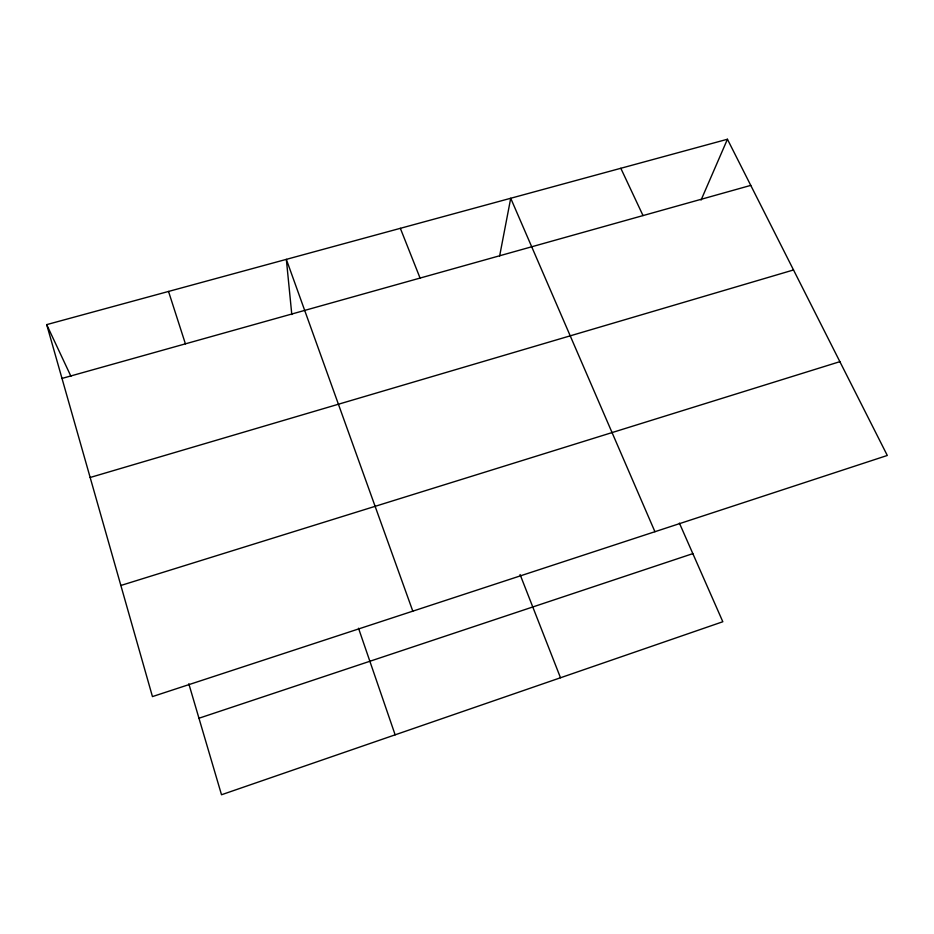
<?xml version="1.0" encoding="UTF-8"?>
<svg xmlns="http://www.w3.org/2000/svg" width="934" height="934" viewBox="0 0 934 934"><rect width="100%" height="100%" fill="white"/><g stroke="black" fill="none" stroke-linecap="round" stroke-linejoin="round"><path stroke-width="1.4" d="M499.643 255.939L510.723 198.265L654.932 531.715M701.072 200.063L727.434 139.248L46.7 324.623L152.452 696.589L887.3 455.465L727.434 139.248M198.954 718.234L692.841 553.629M120.86 585.478L839.876 361.668M90.154 477.484L793.515 269.961M61.994 378.433L750.761 185.387M620.818 168.283L643.024 215.579M46.7 324.623L70.926 376.274M679.403 523.11L722.823 621.74L221.51 794.752L188.808 683.77M400.347 228.316L420.067 278.075M520.075 574.538L560.493 677.757M412.805 611.163L286.341 259.36L291.805 314.548M358.516 628.232L395.14 734.824M168.529 291.443L185.411 343.84"/></g></svg>
